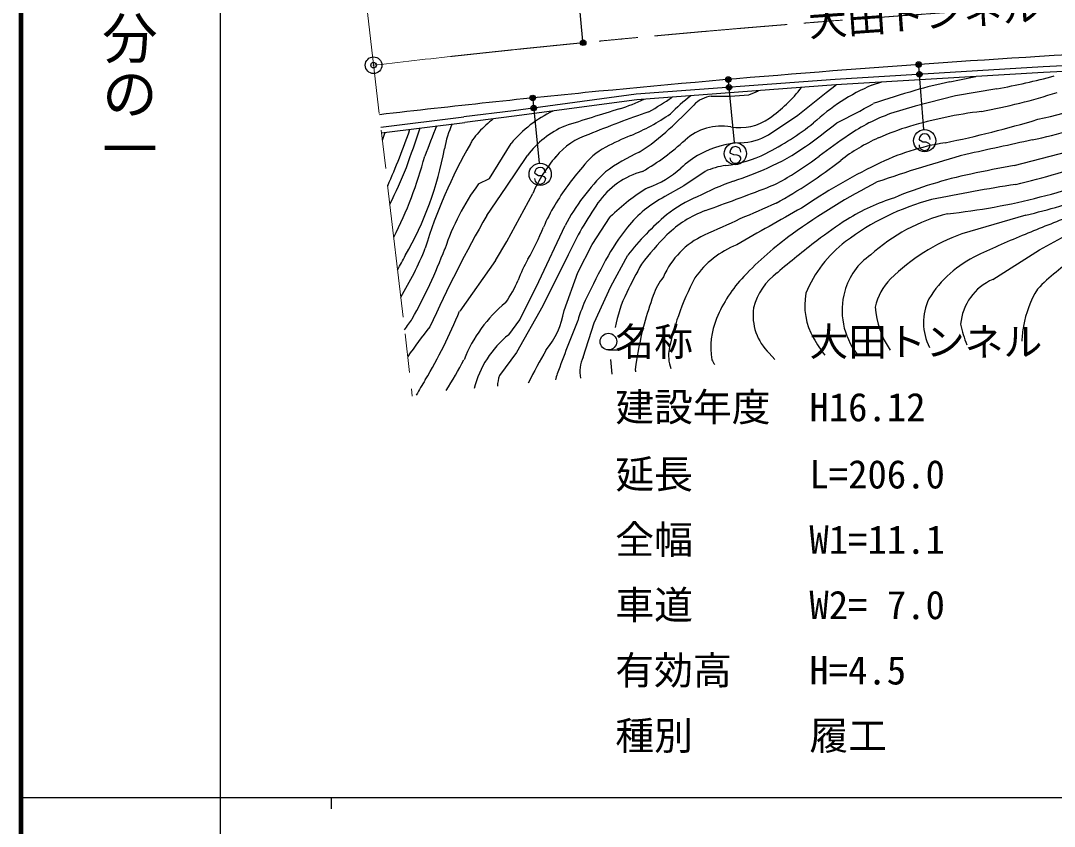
# Model space of a CAD drawing. Units: millimetres, scale not verified, with parts at other scales. Extents: x -376799949 to 680000, y -982173217 to 380000.
# Drawn here: x 40000 to 133187, y 202409 to 275049 of the extents above; entities that cross this region are included whole.
import ezdxf
from ezdxf.enums import TextEntityAlignment as Align

# ---------------------------------------------------------------- set-up
doc = ezdxf.new("R2010")
doc.units = ezdxf.units.MM
doc.header["$LTSCALE"] = 1000
doc.header["$PDMODE"] = 32
doc.header["$PDSIZE"] = 500
doc.linetypes.add('CHAIN', pattern=[18.5, 12, -1.5, 3.5, -1.5])
for name, color, linetype, lineweight in [('M-BGD', 7, 'Continuous', 25), ('M-BMK', 2, 'CHAIN', 13), ('M-BMK-SRVR', 3, 'Continuous', 25), ('M-STR-HTXT', 7, 'Continuous', 13), ('M-STR-STRC', 7, 'Continuous', 25), ('M-TTL', 2, 'Continuous', 140), ('M-TTL-BAND', 7, 'Continuous', 25)]:
    doc.layers.add(name, color=color, linetype=linetype, lineweight=lineweight)
doc.styles.add('@ＭＳ ゴシック', font='')
doc.styles.add('ＭＳ ゴシック', font='')
doc.styles.get('@ＭＳ ゴシック').set_extended_font_data('@MS Gothic')
doc.styles.get('ＭＳ ゴシック').set_extended_font_data('MS Gothic')

msp = doc.modelspace()

# ---------------------------------------------------------------- linework, layer by layer
at = {"layer": 'M-BGD'}
for p, q in [((117609, 269506), (116750, 269241)), ((72470, 265441), (79939, 266374)), ((72529, 264944), (80047, 265883)), ((130624, 257517), (124844, 255824)), ((82798, 253421), (79577, 248867)), ((84707, 245130), (83170, 243042)), ((92996, 245366), (93994, 245376)), ((93173, 244486), (93292, 243171)), ((107987, 244510), (107483, 245061))]:
    msp.add_line(p, q, dxfattribs=at)
for points in [[(168683, 272595), (164527, 272425), (156657, 272018), (149539, 271732), (142494, 271392), (132172, 270873), (113442, 269759), (95495, 268410), (84443, 266927), (79939, 266374)], [(168707, 272096), (164551, 271925), (156680, 271519), (149561, 271232), (142518, 270893), (132200, 270374), (113476, 269260), (95547, 267912), (84496, 266429), (80047, 265883)], [(107414, 264760), (110054, 266532), (112630, 268569), (113508, 269262)], [(128015, 268913), (124290, 268262), (120648, 267326), (118421, 266670)], [(129573, 261992), (135247, 263456), (138909, 264617), (142609, 266333)], [(81271, 260329), (82268, 260811), (84215, 263984)], [(82016, 257484), (83781, 260044), (85682, 262891)], [(101706, 261458), (99800, 260163), (98083, 259183)], [(82798, 253421), (83823, 255137), (86159, 259461)], [(88985, 248903), (90241, 252332), (91526, 254874), (93153, 257351)], [(84002, 246737), (85012, 248070), (86708, 251536), (89075, 256570)], [(127651, 251720), (131865, 254396), (135818, 256548)], [(89352, 253938), (87063, 249334), (84707, 245130)], [(90724, 244724), (91708, 247819), (93209, 251075), (94723, 253895)]]:
    msp.add_lwpolyline(points, dxfattribs=at)
msp.add_circle((92989, 246115), 749, dxfattribs=at)
for centre, radius, start, end in [((218445, -1134716), 1409195, 91.7987, 93.52285), ((202421, -874431), 1148418, 93.52283, 95.51068), ((131169, 232474), 37781, 101.30016, 106.20637), ((96907, 403932), 137067, 281.30016, 282.29881), ((117077, 329906), 61967, 280.16733, 285.06904), ((193929, -777629), 1051248, 95.55661, 96.64181), ((103438, 274670), 6683, 289.2112, 297.40164), ((99668, 277320), 13559, 305.29125, 322.30006), ((123989, 252296), 18426, 113.13509, 132.76257), ((144899, 185233), 86977, 106.20637, 108.80691), ((116875, 320001), 54023, 280.39201, 287.87603), ((123769, 302834), 37526, 282.20231, 296.486), ((88990, 283307), 16961, 287.15725, 295.22136), ((88058, 282949), 18240, 297.98462, 305.77462), ((113343, 251839), 20918, 128.19799, 134.91684), ((102596, 265602), 2660, 97.16816, 136.14574), ((102901, 298396), 30161, 268.7913, 275.2057), ((72312, 348006), 91952, 296.6721, 298.97761), ((92825, 256740), 11252, 115.47499, 139.92458), ((231591, -178580), 466438, 107.15725, 107.7936), ((138082, 149390), 124556, 109.4454, 112.1025), ((87700, 282285), 19043, 292.53837, 304.81859), ((63759, 302916), 51197, 312.69308, 316.14574), ((123985, 251187), 16453, 109.76634, 124.59549), ((131220, 228597), 38542, 96.85523, 106.71752), ((87134, 261934), 9065, 155.16521, 170.0429), ((87799, 259187), 8710, 132.19365, 144.08943), ((90392, 256327), 12570, 128.25044, 132.19365), ((104834, 270020), 4616, 259.86604, 305.29125), ((95478, 286153), 25870, 296.89076, 308.20579), ((76006, 312773), 60126, 305.29763, 308.68562), ((104572, 355808), 93667, 281.5591, 286.83555), ((121593, 308463), 45201, 282.27092, 291.33867), ((-192850, 365388), 284067, 339.14598, 339.30242), ((15513, 285789), 63018, 336.01032, 340.99263), ((-191355, 355894), 282275, 340.53073, 341.29715), ((485612, 104187), 438861, 158.42499, 158.80845), ((92357, 257883), 8344, 113.33052, 143.11946), ((93266, 258539), 6581, 108.14406, 139.8004), ((106149, 237831), 29087, 112.53837, 117.44891), ((84698, 280219), 20318, 303.02571, 312.69308), ((103170, 260710), 4842, 79.86604, 132.49527), ((104721, 269334), 5307, 272.00043, 300.48826), ((174818, 177487), 105983, 124.59549, 126.35364), ((127126, 242229), 24308, 106.71752, 113.79908), ((119300, 241569), 44745, 150.0015, 163.13878), ((82101, 263313), 1674, 144.08943, 158.00155), ((84910, 280642), 22190, 300.19809, 312.49527), ((105189, 255941), 8094, 92.00043, 119.07441), ((123779, 249817), 16016, 113.79908, 127.96019), ((126778, 242501), 21812, 99.06578, 116.25755), ((1012838, -3789145), 4148212, 102.27092, 102.35551), ((41081, 272160), 36558, 332.92084, 345.21318), ((48660, 268880), 30031, 330.02054, 349.68178), ((95479, 258372), 5940, 117.44891, 144.37164), ((102642, 247765), 16881, 114.01698, 126.0214), ((105690, 255039), 9125, 119.07441, 132.62207), ((102280, 272741), 10832, 276.83851, 296.89076), ((99584, 279469), 19321, 293.68683, 305.29763), ((86054, 298088), 43762, 301.80252, 306.35364), ((161961, 130405), 137581, 105.49001, 108.9769), ((98761, 253896), 13776, 139.8004, 156.1701), ((104309, 255824), 6206, 96.83851, 114.78937), ((86488, 297615), 44609, 298.98389, 307.96019), ((142461, 210709), 57262, 116.25755, 124.04739), ((157667, 109192), 155361, 100.41833, 101.89264), ((111349, 337342), 79213, 283.4052, 288.99175), ((25984, 281865), 52756, 333.70832, 337.65838), ((108246, 246309), 23464, 138.58106, 148.95891), ((106606, 247198), 19879, 134.32846, 151.86914), ((97966, 254513), 7204, 105.25453, 145.30294), ((93906, 267844), 8277, 288.93216, 312.62207), ((91597, 297675), 39201, 288.86905, 293.68683), ((133687, 223057), 38998, 101.89264, 112.49937), ((97994, 247987), 20784, 143.57324, 161.84778), ((105375, 245129), 17284, 120.54138, 135.00076), ((111446, 239599), 22173, 108.86905, 118.13433), ((103522, 269919), 10616, 290.73121, 301.80252), ((144458, 207510), 59588, 117.19928, 125.85916), ((155158, 96705), 165550, 98.84145, 101.50878), ((110550, 342086), 85644, 284.45271, 287.23121), ((102842, 249915), 10419, 117.18034, 141.30183), ((104403, 250188), 9591, 110.83857, 129.99827), ((-74342, 739847), 513079, 290.0697, 290.73121), ((124475, 241066), 18904, 107.58282, 121.81444), ((117560, 314889), 57558, 275.97678, 284.45271), ((116991, 315054), 59130, 283.33045, 289.44086), ((101529, 250352), 15625, 148.95891, 157.12089), ((118686, 240168), 32405, 145.30294, 154.85272), ((218291, 2660), 278645, 113.29323, 114.75468), ((958260, -1246839), 1727389, 119.39531, 119.61823), ((127854, 237409), 22266, 104.89957, 127.27639), ((187305, 197469), 121192, 150.31695, 155.65167), ((113763, 239032), 24154, 129.99827, 142.02367), ((105025, 248898), 9610, 110.0697, 134.67946), ((127613, 241769), 16386, 104.34491, 132.07883), ((217235, 45481), 227463, 111.28677, 112.4002), ((59498, 268088), 29996, 330.97895, 337.12089), ((110125, 244080), 19750, 141.30183, 151.70178), ((140182, 217840), 46934, 123.16166, 127.22709), ((115545, 238260), 24571, 134.67946, 142.81972), ((104688, 249031), 7344, 114.75468, 156.62965), ((127772, 230596), 31103, 125.85916, 136.52428), ((130827, 239273), 17600, 109.87539, 134.7822), ((168618, 163436), 99881, 112.4002, 115.08084), ((50058, 265047), 28430, 328.35712, 338.32644), ((27324, 274370), 54674, 331.36179, 338.64708), ((107755, 246914), 8554, 111.99104, 144.59223), ((158456, 193788), 77140, 127.22709, 130.63379), ((121151, 246215), 11199, 127.27639, 157.68971), ((39630, 272116), 39507, 330.37879, 332.50009), ((100069, 245580), 16400, 150.97895, 158.22809), ((119956, 249079), 5881, 124.41945, 164.42801), ((130636, 244589), 10280, 115.08084, 148.47325), ((145354, 237627), 19027, 122.30357, 135.99166), ((163980, 215085), 80914, 151.70178, 154.39145), ((163445, 216521), 76758, 151.53208, 153.69653), ((75734, 255299), 9804, 324.6304, 338.22809), ((102954, 248094), 6317, 142.44271, 159.95849), ((122340, 240448), 24396, 152.08261, 160.86498), ((114253, 243414), 12473, 136.52428, 157.40944), ((111497, 247793), 5596, 125.8425, 165.9078), ((122011, 248156), 5084, 134.7822, 167.77224), ((129537, 247287), 4817, 113.04602, 175.37596), ((139640, 245917), 9372, 148.26555, 170.2635), ((103484, 244080), 13829, 154.39145, 163.53181), ((105030, 245396), 11596, 153.69653, 170.13017), ((125917, 239717), 30759, 159.95849, 164.99102), ((116625, 249379), 5935, 169.44489, 209.77915), ((120509, 248925), 6455, 164.42801, 217.45357), ((126352, 247829), 4961, 154.51192, 206.75528), ((34310, 267571), 48978, 329.41842, 337.54969), ((91851, 239740), 12794, 129.41311, 158.25361), ((81521, 250145), 7567, 320.74927, 350.5527), ((110784, 248492), 4760, 171.98224, 226.10813), ((125228, 249859), 8209, 184.37186, 213.43154), ((20961, 286287), 66384, 323.9106, 324.95309), ((227665, 192176), 148347, 157.89453, 159.87766), ((121251, 240826), 23243, 160.86498, 168.45607), ((109017, 245592), 6803, 157.40944, 189.40617), ((108429, 221769), 40661, 140.85981, 145.57251), ((125419, 239850), 30245, 164.99102, 172.95687), ((134034, 249542), 9484, 191.35148, 203.01977), ((140393, 245788), 10136, 170.2635, 177.8686), ((89794, 239579), 9208, 128.97812, 165.5799), ((123749, 253455), 14143, 209.77915, 217.32032), ((123531, 223795), 42093, 149.18523, 153.80534), ((101726, 244814), 3314, 168.45607, 200.01407), ((45604, 262457), 38781, 327.64592, 332.38486), ((93397, 243385), 2989, 153.39148, 190.94359), ((110207, 248845), 9026, 208.91932, 212.16354), ((100839, 244535), 5523, 190.17513, 192.07495), ((92159, 232491), 18687, 147.05948, 151.94255), ((85753, 242029), 2775, 158.58112, 178.4783), ((93692, 241262), 5665, 159.87766, 165.74381)]:
    msp.add_arc(centre, radius, start, end, dxfattribs=at)
at = {"layer": 'M-BMK'}
msp.add_line((64482, 333724), (75306, 241205), dxfattribs=at)
msp.add_lwpolyline([(71816, 271033), (71999, 271054), (72495, 271112), (72992, 271170), (73489, 271227), (73985, 271284), (74482, 271341), (74979, 271398), (75476, 271454), (75973, 271510), (76469, 271566), (76966, 271622), (77463, 271677), (77960, 271732), (78457, 271787), (78738, 271818)], dxfattribs=at)
msp.add_open_spline([(78738, 271818), (83434, 272325), (84626, 272454), (88402, 272833), (92289, 273223), (94467, 273430), (98357, 273783), (102247, 274136), (104427, 274323), (108320, 274641), (112213, 274959), (114395, 275127), (118290, 275411), (122186, 275696), (124369, 275846), (128267, 276098), (132165, 276351), (134349, 276483), (138248, 276705), (142148, 276927), (144333, 277043), (148234, 277236), (152135, 277429), (154321, 277529), (158224, 277695), (162126, 277861), (164312, 277945), (168216, 278086), (172119, 278226), (174306, 278296), (178211, 278412), (182115, 278528), (184302, 278586), (188207, 278679), (192112, 278773), (194299, 278818), (198205, 278890), (202110, 278962), (204298, 278996), (208203, 279049), (212109, 279101), (214297, 279125), (218203, 279159), (222109, 279194), (224297, 279208), (228203, 279226), (232109, 279244), (234297, 279249), (238203, 279253), (242109, 279256), (244297, 279253), (248203, 279243), (252109, 279233), (254297, 279223), (258202, 279201), (262108, 279180), (264296, 279164), (268202, 279132), (272108, 279100), (274296, 279079), (278202, 279038), (282108, 278998), (284295, 278971), (288201, 278924), (292107, 278878), (294295, 278848), (298200, 278794), (299130, 278782), (299420, 278778), (300580, 278762)], degree=3, knots=[0, 0, 0, 0, 1, 1, 1, 2, 2, 2, 3, 3, 3, 4, 4, 4, 5, 5, 5, 6, 6, 6, 7, 7, 7, 8, 8, 8, 9, 9, 9, 10, 10, 10, 11, 11, 11, 12, 12, 12, 13, 13, 13, 14, 14, 14, 15, 15, 15, 16, 16, 16, 17, 17, 17, 18, 18, 18, 19, 19, 19, 20, 20, 20, 21, 21, 21, 22, 22, 22, 23, 23, 23, 23], dxfattribs=at)
at = {"layer": 'M-BMK-SRVR'}
msp.add_circle((71816, 271033), 750, dxfattribs=at)
msp.add_point((71816, 271033), dxfattribs=at)
at = {"layer": 'M-STR-STRC'}
for p, q in [((90693, 273211), (88852, 292184)), ((121416, 265225), (120966, 270944)), ((104340, 264062), (103803, 269594)), ((86181, 267932), (86738, 262193)), ((121095, 264239), (120995, 264357)), ((121340, 264100), (121095, 264239)), ((121640, 264097), (121340, 264100)), ((121885, 263986), (121640, 264097)), ((121991, 263849), (121885, 263986)), ((104037, 263077), (103938, 263195)), ((104282, 262938), (104037, 263077)), ((104583, 262936), (104282, 262938)), ((104828, 262824), (104583, 262936)), ((104934, 262687), (104828, 262824)), ((86435, 261209), (86336, 261327)), ((86680, 261069), (86435, 261209)), ((86981, 261067), (86680, 261069)), ((87226, 260955), (86981, 261067)), ((87332, 260819), (87226, 260955))]:
    msp.add_line(p, q, dxfattribs=at)
for centre, radius in [((90707, 273062), 150), ((90707, 273062), 120), ((90707, 273062), 90), ((90707, 273062), 60), ((90707, 273062), 30), ((120954, 271093), 150), ((120954, 271093), 120), ((120954, 271093), 90), ((121023, 270210), 150), ((120954, 271093), 60), ((121023, 270210), 120), ((120954, 271093), 30), ((121023, 270210), 90), ((121023, 270210), 60), ((103789, 269743), 150), ((103789, 269743), 120), ((103789, 269743), 90), ((103789, 269743), 60), ((103789, 269743), 30), ((121023, 270210), 30), ((103857, 269038), 150), ((103857, 269038), 120), ((103857, 269038), 90), ((103857, 269038), 60), ((103857, 269038), 30), ((86167, 268081), 150), ((86167, 268081), 120), ((86167, 268081), 90), ((86167, 268081), 60), ((86167, 268081), 30), ((86255, 267170), 150), ((86255, 267170), 120), ((86255, 267170), 90), ((86255, 267170), 60), ((86255, 267170), 30), ((121494, 264228), 1000), ((104437, 263066), 1000), ((86835, 261198), 1000)]:
    msp.add_circle(centre, radius, dxfattribs=at)
for centre, start, end in [((121495, 264353), 359.55488, 179.55488), ((121491, 263853), 179.55488, 359.55488), ((104438, 263191), 359.55488, 179.55488), ((104434, 262691), 179.55488, 359.55488), ((86836, 261323), 359.55488, 179.55488), ((86832, 260823), 179.55488, 359.55488)]:
    msp.add_arc(centre, 500, start, end, dxfattribs=at)
for p in [(90707, 273062), (120954, 271093), (121023, 270210), (103789, 269743), (103857, 269038), (86167, 268081), (86255, 267170)]:
    msp.add_point(p, dxfattribs=at)
at = {"layer": 'M-TTL'}
msp.add_line((40000, 380000), (40000, 20000), dxfattribs=at)
at = {"layer": 'M-TTL-BAND'}
for p, q in [((58000, 370000), (58000, 20000)), ((40000, 205000), (579000, 205000)), ((68000, 205000), (68000, 204000))]:
    msp.add_line(p, q, dxfattribs=at)

# ---------------------------------------------------------------- texts
at = {"layer": 'M-BGD', "style": 'ＭＳ ゴシック'}
msp.add_text('大田トンネル', height=2566, rotation=4.02, dxfattribs=at).set_placement((121483, 275623), align=Align.MIDDLE_CENTER)
at = {"layer": 'M-STR-HTXT', "style": 'ＭＳ ゴシック'}
for s, p in [('名称\u3000\u3000\u3000大田トンネル', (93605, 247384)), ('建設年度\u3000H16.12', (93605, 241493))]:
    msp.add_text(s, height=2566, dxfattribs=at).set_placement(p, align=Align.TOP_LEFT)
for s, p in [('延長\u3000\u3000\u3000L=206.0', (93605, 232102)), ('全幅\u3000\u3000\u3000W1=11.1', (93605, 226210)), ('車道\u3000\u3000\u3000W2= 7.0', (93605, 220319)), ('有効高\u3000  H=4.5', (93605, 214428)), ('種別\u3000\u3000\u3000履工', (93605, 208537))]:
    msp.add_text(s, height=2566, dxfattribs=at).set_placement(p, align=Align.BOTTOM_LEFT)
at = {"layer": 'M-TTL-BAND', "style": '@ＭＳ ゴシック'}
msp.add_text('縮尺千分の一', height=3666, rotation=270, dxfattribs=at).set_placement((49777, 261030), align=Align.MIDDLE_RIGHT)

doc.saveas('drawing.dxf')
